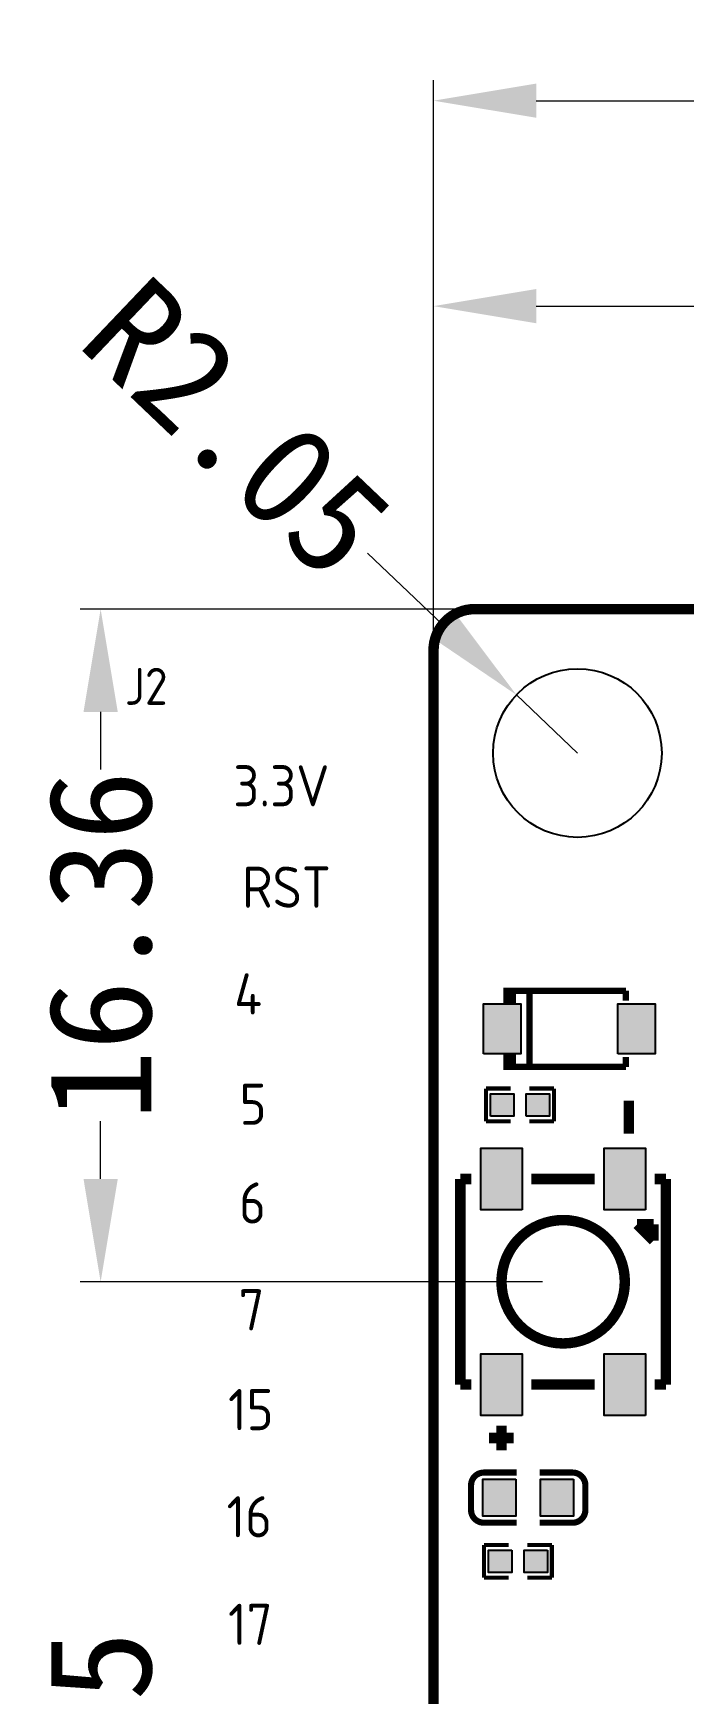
# Model space of a CAD drawing. Header units: millimetres. Extents: x 3623 to 6062, y 1175 to 2021.
# Drawn here: x 5560.25 to 5576.08, y 1837.53 to 1877.91 of the extents above; entities that cross this region are included whole.
import ezdxf

# ---------------------------------------------------------------- set-up
doc = ezdxf.new("R2010")
doc.units = ezdxf.units.MM
doc.header["$LTSCALE"] = 0.1
for name, color, linetype, true_color in [('Board-Outline-Layer', 6, 'Continuous', 0xff00ff), ('Top-Layer', 1, 'Continuous', 0xff0000), ('Top-Silkscreen-Layer', 7, 'Continuous', 0xffcc00)]:
    doc.layers.add(name, color=color, linetype=linetype, true_color=true_color)
doc.layers.add('TOPOVERLAY', color=2, linetype='Continuous')
doc.styles.get("Standard").update_dxf_attribs({"font": 'isocp2.shx', "bigfont": 'AllInOneBig.shx'})
doc.styles.add('宋体', font='', dxfattribs={"height": 2.5})
doc.styles.get('宋体').set_extended_font_data('SimSun')
doc.dimstyles.new('DIM', dxfattribs={"dimtxt": 3, "dimasz": 2.5, "dimexe": 0.5, "dimexo": 0.5, "dimgap": 0.1, "dimtad": 0, "dimzin": 12, "dimdsep": 46, "dimtxsty": '宋体', "dimcen": 0, "dimclrd": 3, "dimclre": 3, "dimclrt": 3, "dimadec": 0, "dimazin": 0, "dimtfac": 0.8, "dimtmove": 0, "dimatfit": 3, "dimfxl": 1, "dimtolj": 1, "dimtzin": 0, "dimlwd": 20, "dimlwe": 20, "dimarcsym": 0})

# ---------------------------------------------------------------- blocks, each defined once
blk = doc.blocks.new('*D329')
at = {"color": 3, "lineweight": 20, "transparency": 16777216}
for p, q in [((5568.387, 1865.268), (5570.197, 1863.543)), ((5573.491, 1860.405), (5572.007, 1861.819))]:
    blk.add_line(p, q, dxfattribs=at)
at = {"color": 3, "transparency": 16777216}
blk.add_solid([(5570.485, 1863.845), (5569.91, 1863.242), (5572.007, 1861.819)], dxfattribs=at)
at = {"layer": 'Defpoints', "color": 0, "transparency": 16777216}
for p in [(5572.007, 1861.819), (5573.491, 1860.405)]:
    blk.add_point(p, dxfattribs=at)
at = {"color": 3, "transparency": 16777216, "insert": (5565.201, 1868.304), "char_height": 2.5, "attachment_point": 5, "rotation": 316.3837, "style": '宋体'}
blk.add_mtext('\\A1;R2.05', dxfattribs=at)
blk = doc.blocks.new('*D330')
at = {"color": 3, "lineweight": 20, "transparency": 16777216}
for p, q in [((5569.991, 1860.305), (5569.991, 1871.773)), ((5589.691, 1860.305), (5589.691, 1871.773)), ((5572.491, 1871.273), (5576.473, 1871.273)), ((5587.191, 1871.273), (5583.21, 1871.273))]:
    blk.add_line(p, q, dxfattribs=at)
at = {"color": 3, "transparency": 16777216}
for points in [[(5572.491, 1871.689), (5572.491, 1870.856), (5569.991, 1871.273)], [(5587.191, 1871.689), (5587.191, 1870.856), (5589.691, 1871.273)]]:
    blk.add_solid(points, dxfattribs=at)
at = {"layer": 'Defpoints', "color": 0, "transparency": 16777216}
for p in [(5569.991, 1871.273), (5569.991, 1859.805), (5589.691, 1859.805)]:
    blk.add_point(p, dxfattribs=at)
at = {"color": 3, "transparency": 16777216, "insert": (5579.841, 1871.273), "char_height": 2.5, "attachment_point": 5, "style": '宋体'}
blk.add_mtext('\\A1;19.7', dxfattribs=at)
blk = doc.blocks.new('*D331')
at = {"color": 3, "lineweight": 20, "transparency": 16777216}
for p, q in [((5572.644, 1863.905), (5561.393, 1863.905)), ((5561.893, 1861.405), (5561.893, 1860.002)), ((5561.893, 1850.048), (5561.893, 1851.45)), ((5572.644, 1847.548), (5561.393, 1847.548))]:
    blk.add_line(p, q, dxfattribs=at)
at = {"color": 3, "transparency": 16777216}
for points in [[(5561.477, 1861.405), (5562.31, 1861.405), (5561.893, 1863.905)], [(5561.477, 1850.048), (5562.31, 1850.048), (5561.893, 1847.548)]]:
    blk.add_solid(points, dxfattribs=at)
at = {"layer": 'Defpoints', "color": 0, "transparency": 16777216}
for p in [(5561.893, 1863.905), (5573.144, 1863.905), (5573.144, 1847.548)]:
    blk.add_point(p, dxfattribs=at)
at = {"color": 3, "transparency": 16777216, "insert": (5561.893, 1855.726), "char_height": 2.5, "attachment_point": 5, "rotation": 90, "style": '宋体'}
blk.add_mtext('\\A1;16.36', dxfattribs=at)
blk = doc.blocks.new('*D332')
at = {"color": 3, "lineweight": 20, "transparency": 16777216}
for p, q in [((5561.893, 1829.704), (5561.893, 1832.204)), ((5573.991, 1829.704), (5561.393, 1829.704)), ((5561.893, 1824.454), (5561.893, 1827.204)), ((5571.391, 1821.954), (5561.393, 1821.954))]:
    blk.add_line(p, q, dxfattribs=at)
at = {"color": 3, "transparency": 16777216}
for points in [[(5561.477, 1827.204), (5562.31, 1827.204), (5561.893, 1829.704)], [(5561.477, 1824.454), (5562.31, 1824.454), (5561.893, 1821.954)]]:
    blk.add_solid(points, dxfattribs=at)
at = {"layer": 'Defpoints', "color": 0, "transparency": 16777216}
for p in [(5574.491, 1829.704), (5561.893, 1821.954), (5571.891, 1821.954)]:
    blk.add_point(p, dxfattribs=at)
at = {"color": 3, "transparency": 16777216, "insert": (5561.893, 1835.656), "char_height": 2.5, "attachment_point": 5, "rotation": 90, "style": '宋体'}
blk.add_mtext('\\A1;7.75', dxfattribs=at)
blk = doc.blocks.new('*D352')
at = {"color": 3, "lineweight": 20, "transparency": 16777216}
for p, q in [((5569.991, 1863.405), (5569.991, 1876.769)), ((5675.512, 1863.405), (5675.512, 1876.769)), ((5572.491, 1876.269), (5617.603, 1876.269)), ((5673.012, 1876.269), (5627.9, 1876.269))]:
    blk.add_line(p, q, dxfattribs=at)
at = {"color": 3, "transparency": 16777216}
for points in [[(5572.491, 1876.686), (5572.491, 1875.853), (5569.991, 1876.269)], [(5673.012, 1876.686), (5673.012, 1875.853), (5675.512, 1876.269)]]:
    blk.add_solid(points, dxfattribs=at)
at = {"layer": 'Defpoints', "color": 0, "transparency": 16777216}
for p in [(5675.512, 1876.269), (5569.991, 1862.905), (5675.512, 1862.905)]:
    blk.add_point(p, dxfattribs=at)
at = {"color": 3, "transparency": 16777216, "insert": (5622.751, 1876.269), "char_height": 2.5, "attachment_point": 5, "style": '宋体'}
blk.add_mtext('\\A1;105.52', dxfattribs=at)

msp = doc.modelspace()

# ---------------------------------------------------------------- hatches: boundary and pattern name
at = {"layer": 'Top-Layer'}
for points in [[(5571.204, 1853.088), (5571.204, 1854.308), (5572.114, 1854.308), (5572.114, 1853.088)], [(5574.474, 1853.088), (5574.474, 1854.308), (5575.384, 1854.308), (5575.384, 1853.088)], [(5571.378, 1851.578), (5571.378, 1852.118), (5571.944, 1852.118), (5571.944, 1851.578)], [(5572.244, 1851.578), (5572.244, 1852.118), (5572.81, 1852.118), (5572.81, 1851.578)], [(5572.144, 1849.298), (5571.144, 1849.298), (5571.144, 1850.798), (5572.144, 1850.798)], [(5575.144, 1849.298), (5574.144, 1849.298), (5574.144, 1850.798), (5575.144, 1850.798)], [(5572.144, 1844.298), (5571.144, 1844.298), (5571.144, 1845.798), (5572.144, 1845.798)], [(5575.144, 1844.298), (5574.144, 1844.298), (5574.144, 1845.798), (5575.144, 1845.798)], [(5571.994, 1842.748), (5571.994, 1841.848), (5571.194, 1841.848), (5571.194, 1842.748)], [(5573.394, 1842.748), (5573.394, 1841.848), (5572.594, 1841.848), (5572.594, 1842.748)], [(5571.894, 1841.018), (5571.894, 1840.478), (5571.328, 1840.478), (5571.328, 1841.018)], [(5572.76, 1841.018), (5572.76, 1840.478), (5572.194, 1840.478), (5572.194, 1841.018)]]:
    msp.add_hatch(color=256, dxfattribs=at).paths.add_polyline_path(points)
at = {"layer": 'Top-Silkscreen-Layer'}
for points in [[(5571.994, 1854.701), (5571.994, 1854.331), (5571.689, 1854.331), (5571.689, 1854.701)], [(5571.994, 1852.696), (5571.689, 1852.696), (5571.689, 1853.066), (5571.994, 1853.066)]]:
    msp.add_hatch(color=256, dxfattribs=at).paths.add_polyline_path(points)

# ---------------------------------------------------------------- linework, layer by layer
at = {"layer": 'Board-Outline-Layer', "const_width": 0.254}
msp.add_lwpolyline([(5569.991, 1862.905, -0.414), (5570.991, 1863.905)], format="xyb", dxfattribs=at)
for points in [[(5570.991, 1863.905), (5674.512, 1863.905)], [(5569.991, 1797.704), (5569.991, 1862.905)]]:
    msp.add_lwpolyline(points, dxfattribs=at)
at = {"layer": 'Board-Outline-Layer'}
msp.add_circle((5573.491, 1860.405), 2.05, dxfattribs=at)
at = {"layer": 'Top-Layer'}
for points in [[(5571.204, 1853.088), (5571.204, 1854.308), (5572.114, 1854.308), (5572.114, 1853.088)], [(5574.474, 1853.088), (5574.474, 1854.308), (5575.384, 1854.308), (5575.384, 1853.088)], [(5571.378, 1851.578), (5571.378, 1852.118), (5571.944, 1852.118), (5571.944, 1851.578)], [(5572.244, 1851.578), (5572.244, 1852.118), (5572.81, 1852.118), (5572.81, 1851.578)], [(5572.144, 1849.298), (5571.144, 1849.298), (5571.144, 1850.798), (5572.144, 1850.798)], [(5575.144, 1849.298), (5574.144, 1849.298), (5574.144, 1850.798), (5575.144, 1850.798)], [(5572.144, 1844.298), (5571.144, 1844.298), (5571.144, 1845.798), (5572.144, 1845.798)], [(5575.144, 1844.298), (5574.144, 1844.298), (5574.144, 1845.798), (5575.144, 1845.798)], [(5571.994, 1842.748), (5571.994, 1841.848), (5571.194, 1841.848), (5571.194, 1842.748)], [(5573.394, 1842.748), (5573.394, 1841.848), (5572.594, 1841.848), (5572.594, 1842.748)], [(5571.894, 1841.018), (5571.894, 1840.478), (5571.328, 1840.478), (5571.328, 1841.018)], [(5572.76, 1841.018), (5572.76, 1840.478), (5572.194, 1840.478), (5572.194, 1841.018)]]:
    msp.add_lwpolyline(points, close=True, dxfattribs=at)
at = {"layer": 'Top-Silkscreen-Layer', "const_width": 0.00508}
for points in [[(5571.994, 1854.701), (5571.994, 1854.331), (5571.689, 1854.331), (5571.689, 1854.701)], [(5571.994, 1852.696), (5571.689, 1852.696), (5571.689, 1853.066), (5571.994, 1853.066)]]:
    msp.add_lwpolyline(points, close=True, dxfattribs=at)
at = {"layer": 'Top-Silkscreen-Layer'}
for points, const_width in [([(5571.918, 1854.624), (5574.67, 1854.624)], 0.152), ([(5571.918, 1854.624), (5574.67, 1854.624)], 0.152), ([(5572.327, 1854.624), (5572.327, 1852.772)], 0.152), ([(5572.327, 1854.624), (5572.327, 1852.772)], 0.152), ([(5574.67, 1854.624), (5574.67, 1854.381)], 0.152), ([(5574.67, 1854.624), (5574.67, 1854.381)], 0.152), ([(5571.918, 1852.772), (5574.67, 1852.772)], 0.152), ([(5571.918, 1852.772), (5574.67, 1852.772)], 0.152), ([(5574.67, 1852.772), (5574.67, 1853.015)], 0.152), ([(5574.67, 1852.772), (5574.67, 1853.015)], 0.152), ([(5571.268, 1852.247), (5571.268, 1851.45)], 0.1), ([(5571.868, 1852.247), (5571.268, 1852.247)], 0.1), ([(5571.268, 1852.247), (5571.268, 1851.45)], 0.1), ([(5571.868, 1852.247), (5571.268, 1852.247)], 0.1), ([(5572.32, 1852.247), (5572.92, 1852.247)], 0.1), ([(5572.32, 1852.247), (5572.92, 1852.247)], 0.1), ([(5572.92, 1852.247), (5572.92, 1851.45)], 0.1), ([(5572.92, 1852.247), (5572.92, 1851.45)], 0.1), ([(5574.744, 1851.948), (5574.744, 1851.148)], 0.254), ([(5574.744, 1851.948), (5574.744, 1851.148)], 0.254), ([(5571.868, 1851.45), (5571.268, 1851.45)], 0.1), ([(5571.868, 1851.45), (5571.268, 1851.45)], 0.1), ([(5572.32, 1851.45), (5572.92, 1851.45)], 0.1), ([(5572.32, 1851.45), (5572.92, 1851.45)], 0.1), ([(5570.644, 1850.048), (5570.914, 1850.048)], 0.254), ([(5570.644, 1845.048), (5570.644, 1850.048)], 0.254), ([(5570.644, 1850.048), (5570.914, 1850.048)], 0.254), ([(5570.644, 1845.048), (5570.644, 1850.048)], 0.254), ([(5572.374, 1850.048), (5573.914, 1850.048)], 0.254), ([(5572.374, 1850.048), (5573.914, 1850.048)], 0.254), ([(5575.374, 1850.048), (5575.644, 1850.048)], 0.254), ([(5575.374, 1850.048), (5575.644, 1850.048)], 0.254), ([(5575.644, 1845.048), (5575.644, 1850.048)], 0.254), ([(5575.644, 1845.048), (5575.644, 1850.048)], 0.254), ([(5574.944, 1848.947), (5575.344, 1848.947)], 0.254), ([(5575.344, 1848.547), (5574.944, 1848.947)], 0.254), ([(5574.944, 1848.947), (5575.344, 1848.947)], 0.254), ([(5575.344, 1848.547), (5574.944, 1848.947)], 0.254), ([(5575.344, 1848.947), (5575.344, 1848.547)], 0.254), ([(5575.344, 1848.947), (5575.344, 1848.547)], 0.254), ([(5570.644, 1845.048), (5570.914, 1845.048)], 0.254), ([(5570.644, 1845.048), (5570.914, 1845.048)], 0.254), ([(5572.374, 1845.048), (5573.914, 1845.048)], 0.254), ([(5572.374, 1845.048), (5573.914, 1845.048)], 0.254), ([(5575.374, 1845.048), (5575.644, 1845.048)], 0.254), ([(5575.374, 1845.048), (5575.644, 1845.048)], 0.254), ([(5571.344, 1843.748), (5571.944, 1843.748)], 0.254), ([(5571.344, 1843.748), (5571.944, 1843.748)], 0.254), ([(5571.644, 1843.448), (5571.644, 1844.048)], 0.254), ([(5571.644, 1843.448), (5571.644, 1844.048)], 0.254), ([(5570.904, 1841.998), (5570.904, 1842.598)], 0.15), ([(5570.904, 1841.998), (5570.904, 1842.598)], 0.15), ([(5572.014, 1842.908), (5571.214, 1842.908)], 0.15), ([(5572.014, 1842.908), (5571.214, 1842.908)], 0.15), ([(5572.574, 1842.908), (5573.374, 1842.908)], 0.15), ([(5572.574, 1842.908), (5573.374, 1842.908)], 0.15), ([(5573.684, 1841.998), (5573.684, 1842.598)], 0.15), ([(5573.684, 1841.998), (5573.684, 1842.598)], 0.15), ([(5572.014, 1841.689), (5571.214, 1841.689)], 0.15), ([(5572.014, 1841.689), (5571.214, 1841.689)], 0.15), ([(5572.574, 1841.688), (5573.374, 1841.688)], 0.15), ([(5572.574, 1841.688), (5573.374, 1841.688)], 0.15), ([(5571.818, 1841.147), (5571.218, 1841.147)], 0.1), ([(5571.218, 1840.35), (5571.218, 1841.147)], 0.1), ([(5571.818, 1841.147), (5571.218, 1841.147)], 0.1), ([(5571.218, 1840.35), (5571.218, 1841.147)], 0.1), ([(5572.27, 1841.147), (5572.87, 1841.147)], 0.1), ([(5572.27, 1841.147), (5572.87, 1841.147)], 0.1), ([(5572.87, 1840.35), (5572.87, 1841.147)], 0.1), ([(5572.87, 1840.35), (5572.87, 1841.147)], 0.1), ([(5571.818, 1840.35), (5571.218, 1840.35)], 0.1), ([(5571.818, 1840.35), (5571.218, 1840.35)], 0.1), ([(5572.27, 1840.35), (5572.87, 1840.35)], 0.1), ([(5572.27, 1840.35), (5572.87, 1840.35)], 0.1)]:
    msp.add_lwpolyline(points, dxfattribs=dict(at, const_width=const_width))
at = {"layer": 'Top-Silkscreen-Layer', "const_width": 0.254}
msp.add_lwpolyline([(5571.644, 1847.548, 1), (5574.644, 1847.548, 1)], format="xyb", close=True, dxfattribs=at)
msp.add_lwpolyline([(5571.644, 1847.548, 1), (5574.644, 1847.548, 1)], format="xyb", close=True, dxfattribs=at)
at = {"layer": 'Top-Silkscreen-Layer', "const_width": 0.15}
for points in [[(5570.904, 1842.598, -0.414), (5571.214, 1842.908)], [(5570.904, 1842.598, -0.414), (5571.214, 1842.908)], [(5573.374, 1842.908, -0.414), (5573.684, 1842.598)], [(5573.374, 1842.908, -0.414), (5573.684, 1842.598)], [(5571.214, 1841.689, -0.414), (5570.904, 1841.998)], [(5571.214, 1841.689, -0.414), (5570.904, 1841.998)], [(5573.684, 1841.998, -0.414), (5573.374, 1841.688)], [(5573.684, 1841.998, -0.414), (5573.374, 1841.688)]]:
    msp.add_lwpolyline(points, format="xyb", dxfattribs=at)

# ---------------------------------------------------------------- texts
at = {"layer": 'TOPOVERLAY'}
for s, height, p in [('J2', 0.9, (5562.481, 1861.577)), ('3.3V', 1, (5565.121, 1859.108)), ('RST', 1, (5565.335, 1856.645)), ('4', 1, (5565.142, 1854.049)), ('5', 1, (5565.274, 1851.366)), ('6', 1, (5565.263, 1848.964)), ('7', 1, (5565.248, 1846.368)), ('15', 1, (5564.994, 1843.939)), ('16', 1, (5564.959, 1841.333)), ('17', 1, (5564.994, 1838.717))]:
    msp.add_text(s, height=height, dxfattribs=at).set_placement(p)

# ---------------------------------------------------------------- dimensions: what is measured, and where the dimension line sits
dim = msp.add_linear_dim(base=(5675.512, 1876.269), p1=(5569.991, 1862.905), p2=(5675.512, 1862.905), dimstyle='DIM', override={"dimtxt": 2.5, "dimtfillclr": 2})
dim.commit()
dim.dimension.update_dxf_attribs({"geometry": '*D352', "text_midpoint": (5622.751, 1876.269), "dimtype": 160})
dim = msp.add_linear_dim(base=(5569.991, 1871.273), p1=(5589.691, 1859.805), p2=(5569.991, 1859.805), dimstyle='DIM', override={"dimtxt": 2.5, "dimtfillclr": 2})
dim.commit()
dim.dimension.update_dxf_attribs({"geometry": '*D330', "text_midpoint": (5579.841, 1871.273)})
dim = msp.add_radius_dim(center=(5573.491, 1860.405), mpoint=(5572.007, 1861.819), dimstyle='DIM', override={"dimtxt": 2.5, "dimtfillclr": 2})
dim.commit()
dim.dimension.update_dxf_attribs({"geometry": '*D329', "text_midpoint": (5565.201, 1868.304)})
dim = msp.add_linear_dim(base=(5561.893, 1863.905), p1=(5573.144, 1847.548), p2=(5573.144, 1863.905), angle=90, dimstyle='DIM', override={"dimtxt": 2.5, "dimtfillclr": 2})
dim.commit()
dim.dimension.update_dxf_attribs({"geometry": '*D331', "text_midpoint": (5561.893, 1855.726)})
dim = msp.add_linear_dim(base=(5561.893, 1821.954), p1=(5574.491, 1829.704), p2=(5571.891, 1821.954), angle=90, dimstyle='DIM', override={"dimtxt": 2.5, "dimtfillclr": 2})
dim.commit()
dim.dimension.update_dxf_attribs({"geometry": '*D332', "text_midpoint": (5561.893, 1835.656), "dimtype": 160})

doc.saveas('drawing.dxf')
